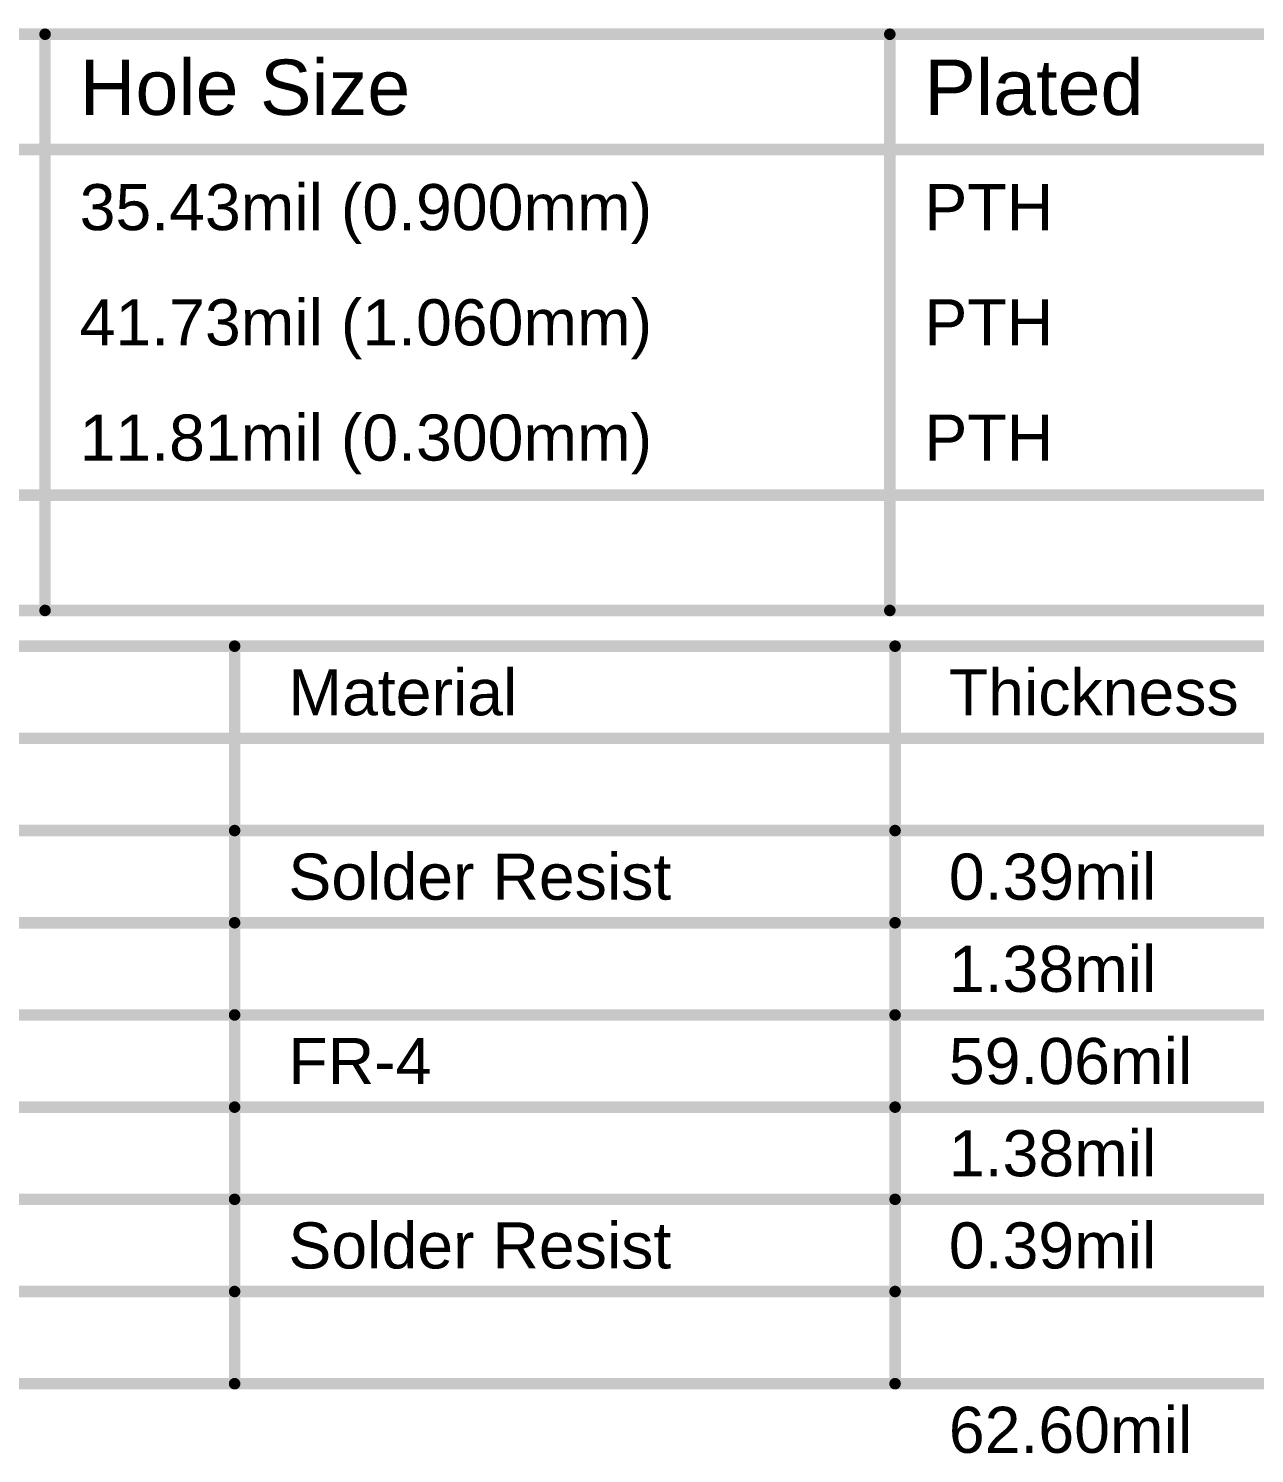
# Model space of a CAD drawing. Header units: inches. Extents: x -3 to 347, y -14 to 33.
# Drawn here: x 48.66 to 89.2, y -14.09 to 33.02 of the extents above; entities that cross this region are included whole.
import ezdxf

# ---------------------------------------------------------------- set-up
doc = ezdxf.new("R2010")
doc.units = ezdxf.units.IN
doc.layers.add('Drill Drawing', color=1, linetype='Continuous')
doc.layers.add('Fabrication_Layer', color=76, linetype='Continuous')
doc.styles.add('Arial', font='', dxfattribs={"height": 0.2})
doc.styles.get('Arial').set_extended_font_data('Arial')

msp = doc.modelspace()

# ---------------------------------------------------------------- linework, layer by layer
at = {"layer": 'Drill Drawing'}
for points in [[(21.501, 32.83, 0.381, 0.381, 0), (346.733, 32.83, 0.381, 0.381, 0)], [(49.206, 13.78, 0.381, 0.381, 0), (49.206, 32.83, 0.381, 0.381, 0)], [(77.138, 13.78, 0.381, 0.381, 0), (77.138, 32.83, 0.381, 0.381, 0)], [(21.501, 29.02, 0.381, 0.381, 0), (346.733, 29.02, 0.381, 0.381, 0)], [(21.501, 17.59, 0.381, 0.381, 0), (346.733, 17.59, 0.381, 0.381, 0)], [(21.501, 13.78, 0.381, 0.381, 0), (346.733, 13.78, 0.381, 0.381, 0)]]:
    msp.add_lwpolyline(points, format="xyseb", dxfattribs=at)
for points in [[(49.111, 32.83, 0.191, 0.191, 1), (49.301, 32.83, 0.191, 0.191, 1)], [(77.042, 32.83, 0.191, 0.191, 1), (77.233, 32.83, 0.191, 0.191, 1)], [(49.111, 13.78, 0.191, 0.191, 1), (49.301, 13.78, 0.191, 0.191, 1)], [(77.042, 13.78, 0.191, 0.191, 1), (77.233, 13.78, 0.191, 0.191, 1)]]:
    msp.add_lwpolyline(points, format="xyseb", close=True, dxfattribs=at)
at = {"layer": 'Fabrication_Layer'}
for points in [[(21.446, 12.598, 0.381, 0.381, 0), (136.732, 12.598, 0.381, 0.381, 0)], [(55.474, -11.786, 0.381, 0.381, 0), (55.474, 12.598, 0.381, 0.381, 0)], [(77.312, -11.786, 0.381, 0.381, 0), (77.312, 12.598, 0.381, 0.381, 0)], [(21.446, 9.55, 0.381, 0.381, 0), (136.732, 9.55, 0.381, 0.381, 0)], [(31.858, 6.502, 0.381, 0.381, 0), (55.474, 6.502, 0.381, 0.381, 0)], [(55.474, 6.502, 0.381, 0.381, 0), (77.312, 6.502, 0.381, 0.381, 0)], [(77.312, 6.502, 0.381, 0.381, 0), (93.817, 6.502, 0.381, 0.381, 0)], [(31.858, 3.454, 0.381, 0.381, 0), (55.474, 3.454, 0.381, 0.381, 0)], [(55.474, 3.454, 0.381, 0.381, 0), (77.312, 3.454, 0.381, 0.381, 0)], [(77.312, 3.454, 0.381, 0.381, 0), (93.817, 3.454, 0.381, 0.381, 0)], [(31.858, 0.406, 0.381, 0.381, 0), (55.474, 0.406, 0.381, 0.381, 0)], [(55.474, 0.406, 0.381, 0.381, 0), (77.312, 0.406, 0.381, 0.381, 0)], [(77.312, 0.406, 0.381, 0.381, 0), (93.817, 0.406, 0.381, 0.381, 0)], [(31.858, -2.642, 0.381, 0.381, 0), (55.474, -2.642, 0.381, 0.381, 0)], [(55.474, -2.642, 0.381, 0.381, 0), (77.312, -2.642, 0.381, 0.381, 0)], [(77.312, -2.642, 0.381, 0.381, 0), (93.817, -2.642, 0.381, 0.381, 0)], [(31.858, -5.69, 0.381, 0.381, 0), (55.474, -5.69, 0.381, 0.381, 0)], [(55.474, -5.69, 0.381, 0.381, 0), (77.312, -5.69, 0.381, 0.381, 0)], [(77.312, -5.69, 0.381, 0.381, 0), (93.817, -5.69, 0.381, 0.381, 0)], [(31.858, -8.738, 0.381, 0.381, 0), (55.474, -8.738, 0.381, 0.381, 0)], [(55.474, -8.738, 0.381, 0.381, 0), (77.312, -8.738, 0.381, 0.381, 0)], [(77.312, -8.738, 0.381, 0.381, 0), (93.817, -8.738, 0.381, 0.381, 0)], [(31.858, -11.786, 0.381, 0.381, 0), (55.474, -11.786, 0.381, 0.381, 0)], [(55.474, -11.786, 0.381, 0.381, 0), (77.312, -11.786, 0.381, 0.381, 0)], [(77.312, -11.786, 0.381, 0.381, 0), (93.817, -11.786, 0.381, 0.381, 0)]]:
    msp.add_lwpolyline(points, format="xyseb", dxfattribs=at)
for points in [[(55.378, 12.598, 0.191, 0.191, 1), (55.569, 12.598, 0.191, 0.191, 1)], [(77.216, 12.598, 0.191, 0.191, 1), (77.407, 12.598, 0.191, 0.191, 1)], [(55.378, 6.502, 0.191, 0.191, 1), (55.569, 6.502, 0.191, 0.191, 1)], [(55.378, 6.502, 0.191, 0.191, 1), (55.569, 6.502, 0.191, 0.191, 1)], [(77.216, 6.502, 0.191, 0.191, 1), (77.407, 6.502, 0.191, 0.191, 1)], [(77.216, 6.502, 0.191, 0.191, 1), (77.407, 6.502, 0.191, 0.191, 1)], [(55.378, 3.454, 0.191, 0.191, 1), (55.569, 3.454, 0.191, 0.191, 1)], [(55.378, 3.454, 0.191, 0.191, 1), (55.569, 3.454, 0.191, 0.191, 1)], [(77.216, 3.454, 0.191, 0.191, 1), (77.407, 3.454, 0.191, 0.191, 1)], [(77.216, 3.454, 0.191, 0.191, 1), (77.407, 3.454, 0.191, 0.191, 1)], [(55.378, 0.406, 0.191, 0.191, 1), (55.569, 0.406, 0.191, 0.191, 1)], [(55.378, 0.406, 0.191, 0.191, 1), (55.569, 0.406, 0.191, 0.191, 1)], [(77.216, 0.406, 0.191, 0.191, 1), (77.407, 0.406, 0.191, 0.191, 1)], [(77.216, 0.406, 0.191, 0.191, 1), (77.407, 0.406, 0.191, 0.191, 1)], [(55.378, -2.642, 0.191, 0.191, 1), (55.569, -2.642, 0.191, 0.191, 1)], [(55.378, -2.642, 0.191, 0.191, 1), (55.569, -2.642, 0.191, 0.191, 1)], [(77.216, -2.642, 0.191, 0.191, 1), (77.407, -2.642, 0.191, 0.191, 1)], [(77.216, -2.642, 0.191, 0.191, 1), (77.407, -2.642, 0.191, 0.191, 1)], [(55.378, -5.69, 0.191, 0.191, 1), (55.569, -5.69, 0.191, 0.191, 1)], [(55.378, -5.69, 0.191, 0.191, 1), (55.569, -5.69, 0.191, 0.191, 1)], [(77.216, -5.69, 0.191, 0.191, 1), (77.407, -5.69, 0.191, 0.191, 1)], [(77.216, -5.69, 0.191, 0.191, 1), (77.407, -5.69, 0.191, 0.191, 1)], [(55.378, -8.738, 0.191, 0.191, 1), (55.569, -8.738, 0.191, 0.191, 1)], [(55.378, -8.738, 0.191, 0.191, 1), (55.569, -8.738, 0.191, 0.191, 1)], [(77.216, -8.738, 0.191, 0.191, 1), (77.407, -8.738, 0.191, 0.191, 1)], [(77.216, -8.738, 0.191, 0.191, 1), (77.407, -8.738, 0.191, 0.191, 1)], [(55.378, -11.786, 0.191, 0.191, 1), (55.569, -11.786, 0.191, 0.191, 1)], [(55.378, -11.786, 0.191, 0.191, 1), (55.569, -11.786, 0.191, 0.191, 1)], [(55.378, -11.786, 0.191, 0.191, 1), (55.569, -11.786, 0.191, 0.191, 1)], [(77.216, -11.786, 0.191, 0.191, 1), (77.407, -11.786, 0.191, 0.191, 1)], [(77.216, -11.786, 0.191, 0.191, 1), (77.407, -11.786, 0.191, 0.191, 1)], [(77.216, -11.786, 0.191, 0.191, 1), (77.407, -11.786, 0.191, 0.191, 1)]]:
    msp.add_lwpolyline(points, format="xyseb", close=True, dxfattribs=at)

# ---------------------------------------------------------------- texts
at = {"layer": 'Drill Drawing', "style": 'Arial'}
for s, height, p in [('Hole Size', 1.8288, (50.349, 30.163)), ('Plated', 1.8288, (78.281, 30.163)), ('35.43mil (0.900mm)', 1.524, (50.349, 26.352)), ('PTH', 1.524, (78.281, 26.352)), ('41.73mil (1.060mm)', 1.524, (50.349, 22.543)), ('PTH', 1.524, (78.281, 22.543)), ('11.81mil (0.300mm)', 1.524, (50.349, 18.733)), ('PTH', 1.524, (78.281, 18.733))]:
    msp.add_text(s, height=height, dxfattribs=at).set_placement(p)
at = {"layer": 'Fabrication_Layer', "style": 'Arial'}
for s, p in [('Material', (57.252, 10.312)), ('Thickness', (79.09, 10.312)), ('Solder Resist', (57.252, 4.216)), ('0.39mil', (79.09, 4.216)), ('1.38mil', (79.09, 1.168)), ('FR-4', (57.252, -1.88)), ('59.06mil', (79.09, -1.88)), ('1.38mil', (79.09, -4.928)), ('Solder Resist', (57.252, -7.976)), ('0.39mil', (79.09, -7.976)), ('62.60mil', (79.09, -14.072))]:
    msp.add_text(s, height=1.524, dxfattribs=at).set_placement(p)

doc.saveas('drawing.dxf')
